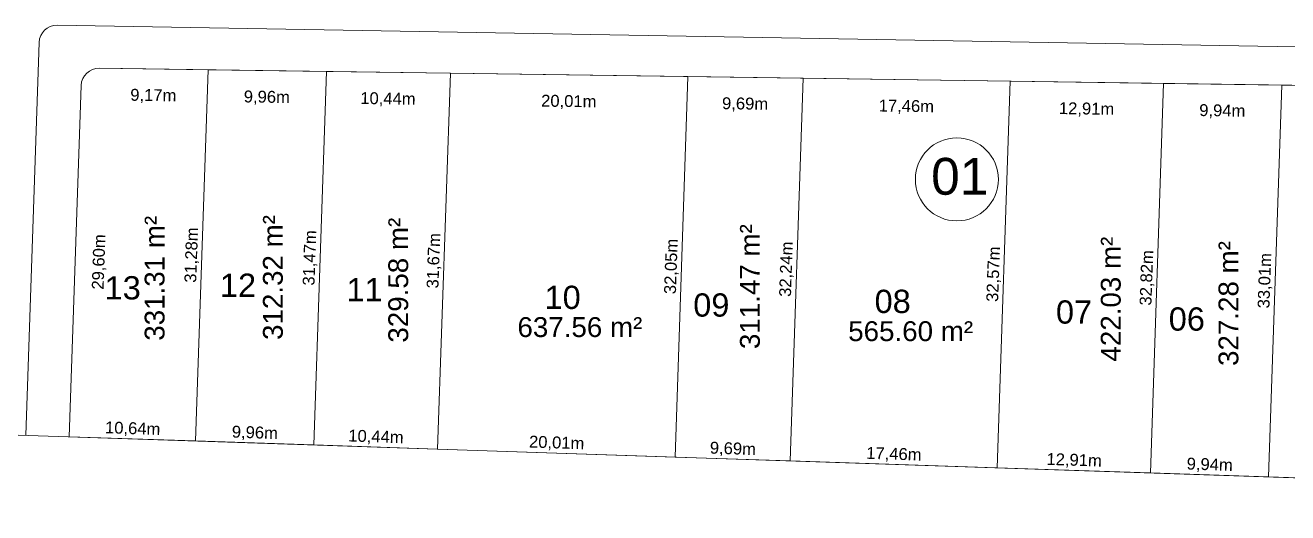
# Model space of a CAD drawing. Header units: metres. Extents: x 3808 to 8215, y 2374 to 6187.
# Drawn here: x 5210.8 to 5317.1, y 4365.5 to 4406.5 of the extents above; entities that cross this region are included whole.
import ezdxf
from ezdxf.enums import TextEntityAlignment as Align

# ---------------------------------------------------------------- set-up
doc = ezdxf.new("R2010")
doc.units = ezdxf.units.M
doc.linetypes.add('CONTINUO', pattern=[0])
for name, color, linetype in [('Areas Lotes', 1, 'Continuous'), ('Calçada', 8, 'Continuous'), ('COTAS', 7, 'Continuous'), ('Lote', 7, 'Continuous'), ('Nº Lote', 7, 'Continuous'), ('Nº. quadra', 7, 'Continuous'), ('q', 9, 'CONTINUO'), ('quadras', 7, 'Continuous')]:
    doc.layers.add(name, color=color, linetype=linetype)
doc.styles.add('Arial', font='arial.ttf')
doc.dimstyles.new('Copy(2) of ISO-25', dxfattribs={"dimtxt": 1, "dimasz": 2.5, "dimexe": 1.25, "dimexo": 0.625, "dimgap": 0.2, "dimtad": 1, "dimtoh": 1, "dimlfac": 1, "dimzin": 1, "dimtxsty": 'Arial', "dimblk": 'NONE', "dimcen": 0, "dimse1": 1, "dimse2": 1, "dimsd1": 1, "dimsd2": 1, "dimclrt": 256, "dimaunit": 1, "dimadec": 3, "dimazin": 0, "dimtfac": 1, "dimtmove": 0, "dimatfit": 3, "dimldrblk": 'NONE', "dimfxl": 1, "dimtolj": 1, "dimtzin": 0, "dimarcsym": 0})

# ---------------------------------------------------------------- blocks, each defined once
blk = doc.blocks.new('*D4307')
at = {"layer": 'Defpoints', "color": 0, "linetype": 'Continuous', "transparency": 16777216}
for p in [(5315.5, 4368.49), (5315.5, 4368.49), (5325.62, 4368.15)]:
    blk.add_point(p, dxfattribs=at)
at = {"layer": 'COTAS', "linetype": 'Continuous', "lineweight": 5, "transparency": 16777216, "insert": (5320.59, 4369.12), "char_height": 1, "attachment_point": 5, "rotation": 358.0826, "style": 'Arial'}
blk.add_mtext('\\A1;10,13m', dxfattribs=at)
blk = doc.blocks.new('_None')
blk = doc.blocks.new('*D4308')
at = {"layer": 'Defpoints', "color": 0, "linetype": 'Continuous', "transparency": 16777216}
for p in [(5305.56, 4368.82), (5305.56, 4368.82), (5315.5, 4368.49)]:
    blk.add_point(p, dxfattribs=at)
at = {"layer": 'COTAS', "linetype": 'Continuous', "lineweight": 5, "transparency": 16777216, "insert": (5310.56, 4369.46), "char_height": 1, "attachment_point": 5, "rotation": 358.0826, "style": 'Arial'}
blk.add_mtext('\\A1;9,94m', dxfattribs=at)
blk = doc.blocks.new('*D4309')
at = {"layer": 'Defpoints', "color": 0, "linetype": 'Continuous', "transparency": 16777216}
for p in [(5292.66, 4369.26), (5292.66, 4369.26), (5305.56, 4368.82)]:
    blk.add_point(p, dxfattribs=at)
at = {"layer": 'COTAS', "linetype": 'Continuous', "lineweight": 5, "transparency": 16777216, "insert": (5299.14, 4369.84), "char_height": 1, "attachment_point": 5, "rotation": 358.0826, "style": 'Arial'}
blk.add_mtext('\\A1;12,91m', dxfattribs=at)
blk = doc.blocks.new('*D4310')
at = {"layer": 'Defpoints', "color": 0, "linetype": 'Continuous', "transparency": 16777216}
for p in [(5275.21, 4369.84), (5275.21, 4369.84), (5292.66, 4369.26)]:
    blk.add_point(p, dxfattribs=at)
at = {"layer": 'COTAS', "linetype": 'Continuous', "lineweight": 5, "transparency": 16777216, "insert": (5283.96, 4370.35), "char_height": 1, "attachment_point": 5, "rotation": 358.0826, "style": 'Arial'}
blk.add_mtext('\\A1;17,46m', dxfattribs=at)
blk = doc.blocks.new('*D4311')
at = {"layer": 'Defpoints', "color": 0, "linetype": 'Continuous', "transparency": 16777216}
for p in [(5265.53, 4370.16), (5265.53, 4370.16), (5275.21, 4369.84)]:
    blk.add_point(p, dxfattribs=at)
at = {"layer": 'COTAS', "linetype": 'Continuous', "lineweight": 5, "transparency": 16777216, "insert": (5270.4, 4370.8), "char_height": 1, "attachment_point": 5, "rotation": 358.0826, "style": 'Arial'}
blk.add_mtext('\\A1;9,69m', dxfattribs=at)
blk = doc.blocks.new('*D4312')
at = {"layer": 'Defpoints', "color": 0, "linetype": 'Continuous', "transparency": 16777216}
for p in [(5245.53, 4370.83), (5245.53, 4370.83), (5265.53, 4370.16)]:
    blk.add_point(p, dxfattribs=at)
at = {"layer": 'COTAS', "linetype": 'Continuous', "lineweight": 5, "transparency": 16777216, "insert": (5255.56, 4371.3), "char_height": 1, "attachment_point": 5, "rotation": 358.0826, "style": 'Arial'}
blk.add_mtext('\\A1;20,01m', dxfattribs=at)
blk = doc.blocks.new('*D4313')
at = {"layer": 'Defpoints', "color": 0, "linetype": 'Continuous', "transparency": 16777216}
for p in [(5235.09, 4371.18), (5235.09, 4371.18), (5245.53, 4370.83)]:
    blk.add_point(p, dxfattribs=at)
at = {"layer": 'COTAS', "linetype": 'Continuous', "lineweight": 5, "transparency": 16777216, "insert": (5240.34, 4371.81), "char_height": 1, "attachment_point": 5, "rotation": 358.0826, "style": 'Arial'}
blk.add_mtext('\\A1;10,44m', dxfattribs=at)
blk = doc.blocks.new('*D4314')
at = {"layer": 'Defpoints', "color": 0, "linetype": 'Continuous', "transparency": 16777216}
for p in [(5225.14, 4371.52), (5225.14, 4371.52), (5235.09, 4371.18)]:
    blk.add_point(p, dxfattribs=at)
at = {"layer": 'COTAS', "linetype": 'Continuous', "lineweight": 5, "transparency": 16777216, "insert": (5230.14, 4372.15), "char_height": 1, "attachment_point": 5, "rotation": 358.0826, "style": 'Arial'}
blk.add_mtext('\\A1;9,96m', dxfattribs=at)
blk = doc.blocks.new('*D4315')
at = {"layer": 'Defpoints', "color": 0, "linetype": 'Continuous', "transparency": 16777216}
for p in [(5214.51, 4371.87), (5214.51, 4371.87), (5225.14, 4371.52)]:
    blk.add_point(p, dxfattribs=at)
at = {"layer": 'COTAS', "linetype": 'Continuous', "lineweight": 5, "transparency": 16777216, "insert": (5219.85, 4372.5), "char_height": 1, "attachment_point": 5, "rotation": 358.0826, "style": 'Arial'}
blk.add_mtext('\\A1;10,64m', dxfattribs=at)
blk = doc.blocks.new('*D4316')
at = {"layer": 'Defpoints', "color": 0, "linetype": 'Continuous', "transparency": 16777216}
for p in [(5226.21, 4402.77), (5226.21, 4402.77), (5225.14, 4371.52)]:
    blk.add_point(p, dxfattribs=at)
at = {"layer": 'COTAS', "linetype": 'Continuous', "lineweight": 5, "transparency": 16777216, "insert": (5224.87, 4387.17), "char_height": 1, "attachment_point": 5, "rotation": 88.0497, "style": 'Arial'}
blk.add_mtext('\\A1;31,28m', dxfattribs=at)
blk = doc.blocks.new('*D4317')
at = {"layer": 'Defpoints', "color": 0, "linetype": 'Continuous', "transparency": 16777216}
for p in [(5236.16, 4402.63), (5236.16, 4402.63), (5235.09, 4371.18)]:
    blk.add_point(p, dxfattribs=at)
at = {"layer": 'COTAS', "linetype": 'Continuous', "lineweight": 5, "transparency": 16777216, "insert": (5234.83, 4386.93), "char_height": 1, "attachment_point": 5, "rotation": 88.0497, "style": 'Arial'}
blk.add_mtext('\\A1;31,47m', dxfattribs=at)
blk = doc.blocks.new('*D4318')
at = {"layer": 'Defpoints', "color": 0, "linetype": 'Continuous', "transparency": 16777216}
for p in [(5246.61, 4402.48), (5245.53, 4370.83), (5245.53, 4370.83)]:
    blk.add_point(p, dxfattribs=at)
at = {"layer": 'COTAS', "linetype": 'Continuous', "lineweight": 5, "transparency": 16777216, "insert": (5245.27, 4386.69), "char_height": 1, "attachment_point": 5, "rotation": 88.0497, "style": 'Arial'}
blk.add_mtext('\\A1;31,67m', dxfattribs=at)
blk = doc.blocks.new('*D4319')
at = {"layer": 'Defpoints', "color": 0, "linetype": 'Continuous', "transparency": 16777216}
for p in [(5266.62, 4402.2), (5265.53, 4370.16), (5265.53, 4370.16)]:
    blk.add_point(p, dxfattribs=at)
at = {"layer": 'COTAS', "linetype": 'Continuous', "lineweight": 5, "transparency": 16777216, "insert": (5265.27, 4386.21), "char_height": 1, "attachment_point": 5, "rotation": 88.0497, "style": 'Arial'}
blk.add_mtext('\\A1;32,05m', dxfattribs=at)
blk = doc.blocks.new('*D4320')
at = {"layer": 'Defpoints', "color": 0, "linetype": 'Continuous', "transparency": 16777216}
for p in [(5276.31, 4402.06), (5275.21, 4369.84), (5275.21, 4369.84)]:
    blk.add_point(p, dxfattribs=at)
at = {"layer": 'COTAS', "linetype": 'Continuous', "lineweight": 5, "transparency": 16777216, "insert": (5274.96, 4385.98), "char_height": 1, "attachment_point": 5, "rotation": 88.0497, "style": 'Arial'}
blk.add_mtext('\\A1;32,24m', dxfattribs=at)
blk = doc.blocks.new('*D4321')
at = {"layer": 'Defpoints', "color": 0, "linetype": 'Continuous', "transparency": 16777216}
for p in [(5293.77, 4401.81), (5292.66, 4369.26), (5292.66, 4369.26)]:
    blk.add_point(p, dxfattribs=at)
at = {"layer": 'COTAS', "linetype": 'Continuous', "lineweight": 5, "transparency": 16777216, "insert": (5292.41, 4385.56), "char_height": 1, "attachment_point": 5, "rotation": 88.0497, "style": 'Arial'}
blk.add_mtext('\\A1;32,57m', dxfattribs=at)
blk = doc.blocks.new('*D4322')
at = {"layer": 'Defpoints', "color": 0, "linetype": 'Continuous', "transparency": 16777216}
for p in [(5306.68, 4401.62), (5305.56, 4368.82), (5305.56, 4368.82)]:
    blk.add_point(p, dxfattribs=at)
at = {"layer": 'COTAS', "linetype": 'Continuous', "lineweight": 5, "transparency": 16777216, "insert": (5305.32, 4385.25), "char_height": 1, "attachment_point": 5, "rotation": 88.0497, "style": 'Arial'}
blk.add_mtext('\\A1;32,82m', dxfattribs=at)
blk = doc.blocks.new('*D4323')
at = {"layer": 'Defpoints', "color": 0, "linetype": 'Continuous', "transparency": 16777216}
for p in [(5316.62, 4401.48), (5315.5, 4368.49), (5315.5, 4368.49)]:
    blk.add_point(p, dxfattribs=at)
at = {"layer": 'COTAS', "linetype": 'Continuous', "lineweight": 5, "transparency": 16777216, "insert": (5315.26, 4385.01), "char_height": 1, "attachment_point": 5, "rotation": 88.0497, "style": 'Arial'}
blk.add_mtext('\\A1;33,01m', dxfattribs=at)
blk = doc.blocks.new('*D4333')
at = {"layer": 'Defpoints', "color": 0, "linetype": 'Continuous', "transparency": 16777216}
for p in [(5316.62, 4401.34), (5326.75, 4401.34), (5316.58, 4398.39)]:
    blk.add_point(p, dxfattribs=at)
at = {"layer": 'COTAS', "linetype": 'Continuous', "lineweight": 5, "transparency": 16777216, "insert": (5321.65, 4399.12), "char_height": 1, "attachment_point": 5, "rotation": 359.181, "style": 'Arial'}
blk.add_mtext('\\A1;10,13m', dxfattribs=at)
blk = doc.blocks.new('*D4334')
at = {"layer": 'Defpoints', "color": 0, "linetype": 'Continuous', "transparency": 16777216}
for p in [(5306.68, 4401.62), (5316.62, 4401.34), (5306.63, 4398.53)]:
    blk.add_point(p, dxfattribs=at)
at = {"layer": 'COTAS', "linetype": 'Continuous', "lineweight": 5, "transparency": 16777216, "insert": (5311.62, 4399.26), "char_height": 1, "attachment_point": 5, "rotation": 359.181, "style": 'Arial'}
blk.add_mtext('\\A1;9,94m', dxfattribs=at)
blk = doc.blocks.new('*D4335')
at = {"layer": 'Defpoints', "color": 0, "linetype": 'Continuous', "transparency": 16777216}
for p in [(5293.77, 4401.81), (5306.68, 4401.62), (5293.72, 4398.72)]:
    blk.add_point(p, dxfattribs=at)
at = {"layer": 'COTAS', "linetype": 'Continuous', "lineweight": 5, "transparency": 16777216, "insert": (5300.19, 4399.42), "char_height": 1, "attachment_point": 5, "rotation": 359.181, "style": 'Arial'}
blk.add_mtext('\\A1;12,91m', dxfattribs=at)
blk = doc.blocks.new('*D4336')
at = {"layer": 'Defpoints', "color": 0, "linetype": 'Continuous', "transparency": 16777216}
for p in [(5276.31, 4402.06), (5293.77, 4401.81), (5276.27, 4398.97)]:
    blk.add_point(p, dxfattribs=at)
at = {"layer": 'COTAS', "linetype": 'Continuous', "lineweight": 5, "transparency": 16777216, "insert": (5285.01, 4399.64), "char_height": 1, "attachment_point": 5, "rotation": 359.181, "style": 'Arial'}
blk.add_mtext('\\A1;17,46m', dxfattribs=at)
blk = doc.blocks.new('*D4337')
at = {"layer": 'Defpoints', "color": 0, "linetype": 'Continuous', "transparency": 16777216}
for p in [(5266.62, 4402.06), (5276.31, 4402.06), (5266.57, 4399.1)]:
    blk.add_point(p, dxfattribs=at)
at = {"layer": 'COTAS', "linetype": 'Continuous', "lineweight": 5, "transparency": 16777216, "insert": (5271.43, 4399.84), "char_height": 1, "attachment_point": 5, "rotation": 359.181, "style": 'Arial'}
blk.add_mtext('\\A1;9,69m', dxfattribs=at)
blk = doc.blocks.new('*D4338')
at = {"layer": 'Defpoints', "color": 0, "linetype": 'Continuous', "transparency": 16777216}
for p in [(5246.61, 4402.48), (5266.62, 4402.06), (5246.56, 4399.39)]:
    blk.add_point(p, dxfattribs=at)
at = {"layer": 'COTAS', "linetype": 'Continuous', "lineweight": 5, "transparency": 16777216, "insert": (5256.58, 4400.05), "char_height": 1, "attachment_point": 5, "rotation": 359.181, "style": 'Arial'}
blk.add_mtext('\\A1;20,01m', dxfattribs=at)
blk = doc.blocks.new('*D4339')
at = {"layer": 'Defpoints', "color": 0, "linetype": 'Continuous', "transparency": 16777216}
for p in [(5236.16, 4402.63), (5246.61, 4402.48), (5236.12, 4399.54)]:
    blk.add_point(p, dxfattribs=at)
at = {"layer": 'COTAS', "linetype": 'Continuous', "lineweight": 5, "transparency": 16777216, "insert": (5241.35, 4400.27), "char_height": 1, "attachment_point": 5, "rotation": 359.181, "style": 'Arial'}
blk.add_mtext('\\A1;10,44m', dxfattribs=at)
blk = doc.blocks.new('*D4340')
at = {"layer": 'Defpoints', "color": 0, "linetype": 'Continuous', "transparency": 16777216}
for p in [(5226.2, 4402.63), (5236.16, 4402.63), (5226.16, 4399.68)]:
    blk.add_point(p, dxfattribs=at)
at = {"layer": 'COTAS', "linetype": 'Continuous', "lineweight": 5, "transparency": 16777216, "insert": (5231.15, 4400.41), "char_height": 1, "attachment_point": 5, "rotation": 359.181, "style": 'Arial'}
blk.add_mtext('\\A1;9,96m', dxfattribs=at)
blk = doc.blocks.new('*D4341')
at = {"layer": 'Defpoints', "color": 0, "linetype": 'Continuous', "transparency": 16777216}
for p in [(5217.03, 4402.9), (5226.2, 4402.63), (5216.99, 4399.81)]:
    blk.add_point(p, dxfattribs=at)
at = {"layer": 'COTAS', "linetype": 'Continuous', "lineweight": 5, "transparency": 16777216, "insert": (5221.59, 4400.55), "char_height": 1, "attachment_point": 5, "rotation": 359.181, "style": 'Arial'}
blk.add_mtext('\\A1;9,17m', dxfattribs=at)
blk = doc.blocks.new('*D4342')
at = {"layer": 'Defpoints', "color": 0, "linetype": 'Continuous', "transparency": 16777216}
for p in [(5215.51, 4401.46), (5218.37, 4401.36), (5214.51, 4371.87)]:
    blk.add_point(p, dxfattribs=at)
at = {"layer": 'COTAS', "linetype": 'Continuous', "lineweight": 5, "transparency": 16777216, "insert": (5217.07, 4386.59), "char_height": 1, "attachment_point": 5, "rotation": 88.0497, "style": 'Arial'}
blk.add_mtext('\\A1;29,60m', dxfattribs=at)

msp = doc.modelspace()

# ---------------------------------------------------------------- linework, layer by layer
at = {"layer": 'Calçada', "linetype": 'Continuous', "lineweight": 5}
for p, q in [((5381.877, 4403.578), (5213.493, 4406.524)), ((5211.968, 4405.075), (5210.841, 4371.995))]:
    msp.add_line(p, q, dxfattribs=at)
msp.add_arc((5213.467, 4405.024), 1.5, 88.99762, 178.04971, dxfattribs=at)
at = {"layer": 'Lote', "lineweight": 5}
for p, q in [((5226.207, 4402.774), (5225.143, 4371.517)), ((5236.164, 4402.631), (5235.093, 4371.183)), ((5246.606, 4402.482), (5245.528, 4370.834)), ((5266.62, 4402.196), (5265.529, 4370.165)), ((5276.311, 4402.057), (5275.214, 4369.84)), ((5293.768, 4401.808), (5292.66, 4369.256)), ((5306.678, 4401.623), (5305.561, 4368.824)), ((5316.622, 4401.481), (5315.499, 4368.492))]:
    msp.add_line(p, q, dxfattribs=at)
at = {"layer": 'Lote', "linetype": 'Continuous', "lineweight": 5, "flags": 128}
msp.add_lwpolyline([(5226.207, 4402.774), (5217.034, 4402.905, 0.408442), (5215.513, 4401.456), (5214.506, 4371.873), (5225.143, 4371.517)], format="xyb", close=True, dxfattribs=at)
for points in [[(5236.164, 4402.631), (5226.207, 4402.774), (5225.143, 4371.517), (5235.093, 4371.183)], [(5246.606, 4402.482), (5236.164, 4402.631), (5235.093, 4371.183), (5245.528, 4370.834)], [(5266.62, 4402.196), (5246.606, 4402.482), (5245.528, 4370.834), (5265.529, 4370.165)], [(5276.311, 4402.057), (5266.62, 4402.196), (5265.529, 4370.165), (5275.214, 4369.84)], [(5275.214, 4369.84), (5292.66, 4369.256), (5293.768, 4401.808), (5276.311, 4402.057)], [(5306.678, 4401.623), (5293.768, 4401.808), (5292.66, 4369.256), (5305.561, 4368.824)], [(5305.561, 4368.824), (5315.499, 4368.492), (5316.622, 4401.481), (5306.678, 4401.623)], [(5315.499, 4368.492), (5325.619, 4368.153), (5326.749, 4401.336), (5316.622, 4401.481)]]:
    msp.add_lwpolyline(points, close=True, dxfattribs=at)
at = {"layer": 'Nº. quadra', "lineweight": 5}
msp.add_circle((5289.263, 4393.547), 3.496, dxfattribs=at)
at = {"layer": 'q', "lineweight": 5}
msp.add_line((5405.671, 4365.473), (5003.375, 4378.941), dxfattribs=at)
at = {"layer": 'quadras', "lineweight": 5}
for p, q in [((5378.449, 4400.597), (5217.034, 4402.905)), ((5215.513, 4401.456), (5214.506, 4371.873))]:
    msp.add_line(p, q, dxfattribs=at)
at = {"layer": 'quadras', "linetype": 'Continuous', "lineweight": 5, "flags": 128}
msp.add_lwpolyline([(5378.814, 4366.372), (5379.927, 4399.047, 0.4200087), (5378.449, 4400.597), (5217.034, 4402.905, 0.408442), (5215.513, 4401.456), (5214.506, 4371.873)], format="xyb", close=True, dxfattribs=at)
at = {"layer": 'quadras', "lineweight": 5}
msp.add_arc((5217.012, 4401.405), 1.5, 89.18103, 178.04971, dxfattribs=at)

# ---------------------------------------------------------------- texts
at = {"layer": 'Areas Lotes', "lineweight": 5, "style": 'Arial'}
for s, p in [('331.31 m²', (5222.532, 4379.959)), ('312.32 m²', (5232.493, 4380.022)), ('329.58 m²', (5243.051, 4379.797)), ('311.47 m²', (5272.668, 4379.255)), ('422.03 m²', (5303.063, 4378.202)), ('327.28 m²', (5312.973, 4377.831))]:
    msp.add_text(s, height=1.6726, rotation=90, dxfattribs=at).set_placement(p)
for s, p in [('637.56 m²', (5252.255, 4380.271)), ('565.60 m²', (5280.113, 4379.927))]:
    msp.add_text(s, height=1.6726, dxfattribs=at).set_placement(p)
at = {"layer": 'Nº Lote', "linetype": 'Continuous', "lineweight": 5, "style": 'Arial'}
for s, p in [('13', (5219.011, 4383.435)), ('12', (5228.724, 4383.65)), ('11', (5239.371, 4383.274)), ('10', (5256.062, 4382.631)), ('08', (5283.86, 4382.292)), ('09', (5268.586, 4381.987)), ('07', (5299.133, 4381.397)), ('06', (5308.632, 4380.807))]:
    msp.add_text(s, height=1.96, dxfattribs=at).set_placement(p, align=Align.CENTER)
at = {"layer": 'Nº. quadra', "lineweight": 5, "style": 'Arial'}
msp.add_text('01', height=3.1039, dxfattribs=at).set_placement((5287.098, 4392.253))

# ---------------------------------------------------------------- dimensions: what is measured, and where the dimension line sits
at = {"layer": 'COTAS', "linetype": 'Continuous', "lineweight": 5}
for base, p1, p2, angle, picture, middle in [((5216.989, 4399.813), (5226.202, 4402.631), (5217.034, 4402.905), 359.18103, '*D4341', (5221.586, 4400.549)), ((5226.16, 4399.682), (5236.164, 4402.631), (5226.202, 4402.631), 359.18103, '*D4340', (5231.151, 4400.412)), ((5236.12, 4399.54), (5246.606, 4402.482), (5236.164, 4402.631), 359.18103, '*D4339', (5241.352, 4400.266)), ((5246.562, 4399.39), (5266.615, 4402.057), (5246.606, 4402.482), 359.18103, '*D4338', (5256.579, 4400.048)), ((5266.5733, 4399.1044), (5276.3114, 4402.0575), (5266.6155, 4402.0575), 359.18103, '*D4337', (5271.4317, 4399.836)), ((5276.267, 4398.966), (5293.768, 4401.808), (5276.311, 4402.057), 359.18103, '*D4336', (5285.007, 4399.642)), ((5293.724, 4398.716), (5306.678, 4401.623), (5293.768, 4401.808), 359.18103, '*D4335', (5300.19, 4399.425)), ((5306.634, 4398.532), (5316.617, 4401.336), (5306.678, 4401.623), 359.18103, '*D4334', (5311.616, 4399.262)), ((5316.575, 4398.39), (5326.749, 4401.336), (5316.617, 4401.336), 359.18103, '*D4333', (5321.651, 4399.118)), ((5214.506, 4371.873), (5225.143, 4371.517), (5214.506, 4371.873), 358.08262, '*D4315', (5219.851, 4372.495)), ((5225.143, 4371.517), (5235.093, 4371.183), (5225.143, 4371.517), 358.08262, '*D4314', (5230.145, 4372.151)), ((5235.093, 4371.183), (5245.528, 4370.834), (5235.093, 4371.183), 358.08262, '*D4313', (5240.337, 4371.809)), ((5245.528, 4370.834), (5265.529, 4370.165), (5245.528, 4370.834), 358.08262, '*D4312', (5255.556, 4371.3)), ((5265.529, 4370.165), (5275.214, 4369.84), (5265.529, 4370.165), 358.08262, '*D4311', (5270.399, 4370.803)), ((5275.214, 4369.84), (5292.66, 4369.256), (5275.214, 4369.84), 358.08262, '*D4310', (5283.964, 4370.349)), ((5292.66, 4369.256), (5305.561, 4368.824), (5292.66, 4369.256), 358.08262, '*D4309', (5299.137, 4369.841)), ((5305.561, 4368.824), (5315.499, 4368.492), (5305.561, 4368.824), 358.08262, '*D4308', (5310.557, 4369.459)), ((5315.499, 4368.492), (5325.619, 4368.153), (5315.499, 4368.492), 358.08262, '*D4307', (5320.586, 4369.123))]:
    dim = msp.add_linear_dim(base=base, p1=p1, p2=p2, angle=angle, dimstyle='Copy(2) of ISO-25', override={"dimpost": 'm', "dimtmove": 1}, dxfattribs=at)
    dim.commit()
    dim.dimension.update_dxf_attribs({"geometry": picture, "text_midpoint": middle})
for p1, p2, distance, picture, middle in [((5225.143, 4371.517), (5226.207, 4402.774), 0, '*D4316', (5224.874, 4387.172)), ((5235.093, 4371.183), (5236.164, 4402.631), 0, '*D4317', (5234.828, 4386.935)), ((5246.606, 4402.482), (5245.528, 4370.834), 0, '*D4318', (5245.266, 4386.685)), ((5266.62, 4402.196), (5265.529, 4370.165), 0, '*D4319', (5265.274, 4386.208)), ((5214.506, 4371.873), (5215.513, 4401.456), -2.861, '*D4342', (5217.069, 4386.594)), ((5276.311, 4402.057), (5275.214, 4369.84), 0, '*D4320', (5274.962, 4385.976)), ((5293.768, 4401.808), (5292.66, 4369.256), 0, '*D4321', (5292.413, 4385.559)), ((5306.678, 4401.623), (5305.561, 4368.824), 0, '*D4322', (5305.319, 4385.251)), ((5316.622, 4401.481), (5315.499, 4368.492), 0, '*D4323', (5315.26, 4385.014))]:
    dim = msp.add_aligned_dim(p1=p1, p2=p2, distance=distance, dimstyle='Copy(2) of ISO-25', override={"dimpost": 'm'}, dxfattribs=at)
    dim.commit()
    dim.dimension.update_dxf_attribs({"geometry": picture, "text_midpoint": middle})

doc.saveas('drawing.dxf')
